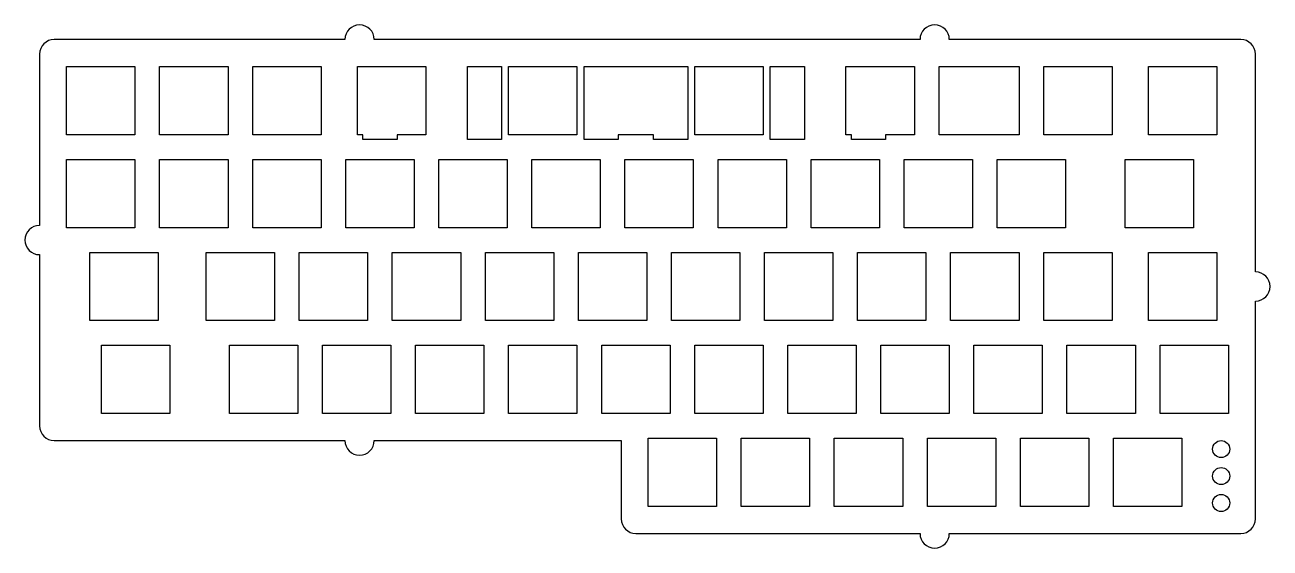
# Model space of a CAD drawing. Header units: millimetres. Extents: x -239 to 16, y -35 to 73.
import ezdxf

# ---------------------------------------------------------------- set-up
doc = ezdxf.new("R2010")
doc.units = ezdxf.units.MM
doc.layers.get('0').update_dxf_attribs({"linetype": 'CONTINUOUS'})

msp = doc.modelspace()

# ---------------------------------------------------------------- linework, layer by layer
msp.add_lwpolyline([(-173.8625, 69.675), (-233.3625, 69.675, 0.414213562), (-236.3625, 66.675), (-236.3625, 31.575, 1), (-236.3625, 25.575), (-236.3625, -9.525, 0.414213562), (-233.3625, -12.525), (-173.8625, -12.525, 1), (-167.8625, -12.525), (-117.3, -12.525), (-117.3, -28.575, 0.414213562), (-114.3, -31.575), (-56.138, -31.575, 1), (-50.138, -31.575), (9.525, -31.575, 0.414213562), (12.525, -28.575), (12.525, 16.05, 1), (12.525, 22.05), (12.525, 66.675, 0.414213562), (9.525, 69.675), (-50.138, 69.675, 1), (-56.138, 69.675), (-167.8625, 69.675, 1)], format="xyb", close=True)
for points in [[(-230.8375, 64.15), (-216.8375, 64.15), (-216.8375, 50.15), (-230.8375, 50.15)], [(-197.7875, 50.15), (-211.7875, 50.15), (-211.7875, 64.15), (-197.7875, 64.15)], [(-192.7375, 64.15), (-178.7375, 64.15), (-178.7375, 50.15), (-192.7375, 50.15)], [(-170.18125, 50.15), (-171.30625, 50.15), (-171.30625, 64.15), (-157.30625, 64.15), (-157.30625, 50.15), (-163.18125, 50.15), (-163.18125, 49.15), (-170.18125, 49.15)], [(-141.788, 49.15), (-148.788, 49.15), (-148.788, 64.15), (-141.788, 64.15)], [(-126.35, 64.15), (-126.35, 50.15), (-140.35, 50.15), (-140.35, 64.15)], [(-103.688, 64.15), (-103.688, 49.15), (-110.688, 49.15), (-110.688, 50.15), (-117.912, 50.15), (-117.912, 49.15), (-124.912, 49.15), (-124.912, 64.15)], [(-88.25, 50.15), (-102.25, 50.15), (-102.25, 64.15), (-88.25, 64.15)], [(-79.812, 49.15), (-86.812, 49.15), (-86.812, 64.15), (-79.812, 64.15)], [(-71.29375, 50.15), (-71.29375, 64.15), (-57.29375, 64.15), (-57.29375, 50.15), (-63.18125, 50.15), (-63.18125, 49.15), (-70.18125, 49.15), (-70.18125, 50.15)], [(-35.8625, 64.15), (-35.8625, 50.15), (-52.24375, 50.15), (-52.24375, 64.15)], [(-16.8125, 64.15), (-16.8125, 50.15), (-30.8125, 50.15), (-30.8125, 64.15)], [(-9.38125, 64.15), (4.61875, 64.15), (4.61875, 50.15), (-9.38125, 50.15)], [(-230.8375, 45.1), (-216.8375, 45.1), (-216.8375, 31.1), (-230.8375, 31.1)], [(-197.7875, 45.1), (-197.7875, 31.1), (-211.7875, 31.1), (-211.7875, 45.1)], [(-178.7375, 31.1), (-192.7375, 31.1), (-192.7375, 45.1), (-178.7375, 45.1)], [(-173.6875, 45.1), (-159.6875, 45.1), (-159.6875, 31.1), (-173.6875, 31.1)], [(-154.6375, 45.1), (-140.6375, 45.1), (-140.6375, 31.1), (-154.6375, 31.1)], [(-121.5875, 31.1), (-135.5875, 31.1), (-135.5875, 45.1), (-121.5875, 45.1)], [(-116.5375, 45.1), (-102.5375, 45.1), (-102.5375, 31.1), (-116.5375, 31.1)], [(-97.4875, 45.1), (-83.4875, 45.1), (-83.4875, 31.1), (-97.4875, 31.1)], [(-64.4375, 31.1), (-78.4375, 31.1), (-78.4375, 45.1), (-64.4375, 45.1)], [(-45.3875, 31.1), (-59.3875, 31.1), (-59.3875, 45.1), (-45.3875, 45.1)], [(-26.3375, 31.1), (-40.3375, 31.1), (-40.3375, 45.1), (-26.3375, 45.1)], [(-0.14375, 45.1), (-0.14375, 31.1), (-14.14375, 31.1), (-14.14375, 45.1)], [(-226.075, 26.05), (-212.075, 26.05), (-212.075, 12.05), (-226.075, 12.05)], [(-202.2625, 26.05), (-188.2625, 26.05), (-188.2625, 12.05), (-202.2625, 12.05)], [(-169.2125, 12.05), (-183.2125, 12.05), (-183.2125, 26.05), (-169.2125, 26.05)], [(-164.1625, 26.05), (-150.1625, 26.05), (-150.1625, 12.05), (-164.1625, 12.05)], [(-131.1125, 12.05), (-145.1125, 12.05), (-145.1125, 26.05), (-131.1125, 26.05)], [(-112.0625, 12.05), (-126.0625, 12.05), (-126.0625, 26.05), (-112.0625, 26.05)], [(-93.0125, 26.05), (-93.0125, 12.05), (-107.0125, 12.05), (-107.0125, 26.05)], [(-87.9625, 12.05), (-87.9625, 26.05), (-73.9625, 26.05), (-73.9625, 12.05)], [(-68.9125, 26.05), (-54.9125, 26.05), (-54.9125, 12.05), (-68.9125, 12.05)], [(-49.8625, 26.05), (-35.8625, 26.05), (-35.8625, 12.05), (-49.8625, 12.05)], [(-16.8125, 12.05), (-30.8125, 12.05), (-30.8125, 26.05), (-16.8125, 26.05)], [(-9.38125, 12.05), (-9.38125, 26.05), (4.61875, 26.05), (4.61875, 12.05)], [(-209.69375, 7), (-209.69375, -7), (-223.69375, -7), (-223.69375, 7)], [(-197.5, 7), (-183.5, 7), (-183.5, -7), (-197.5, -7)], [(-178.45, 7), (-164.45, 7), (-164.45, -7), (-178.45, -7)], [(-159.4, 7), (-145.4, 7), (-145.4, -7), (-159.4, -7)], [(-126.35, -7), (-140.35, -7), (-140.35, 7), (-126.35, 7)], [(-107.3, -7), (-121.3, -7), (-121.3, 7), (-107.3, 7)], [(-88.25, 7), (-88.25, -7), (-102.25, -7), (-102.25, 7)], [(-69.2, -7), (-83.2, -7), (-83.2, 7), (-69.2, 7)], [(-64.15, -7), (-64.15, 7), (-50.15, 7), (-50.15, -7)], [(-31.1, -7), (-45.1, -7), (-45.1, 7), (-31.1, 7)], [(-26.05, -7), (-26.05, 7), (-12.05, 7), (-12.05, -7)], [(7, -7), (-7, -7), (-7, 7), (7, 7)], [(-97.775, -26.05), (-111.775, -26.05), (-111.775, -12.05), (-97.775, -12.05)], [(-78.725, -12.05), (-78.725, -26.05), (-92.725, -26.05), (-92.725, -12.05)], [(-59.675, -26.05), (-73.675, -26.05), (-73.675, -12.05), (-59.675, -12.05)], [(-40.625, -12.05), (-40.625, -26.05), (-54.625, -26.05), (-54.625, -12.05)], [(-35.575, -12.05), (-21.575, -12.05), (-21.575, -26.05), (-35.575, -26.05)], [(-16.525, -26.05), (-16.525, -12.05), (-2.525, -12.05), (-2.525, -26.05)]]:
    msp.add_lwpolyline(points, close=True)
for centre in [(5.513, -14.275), (5.513, -19.8), (5.513, -25.325)]:
    msp.add_circle(centre, 1.75)

doc.saveas('drawing.dxf')
